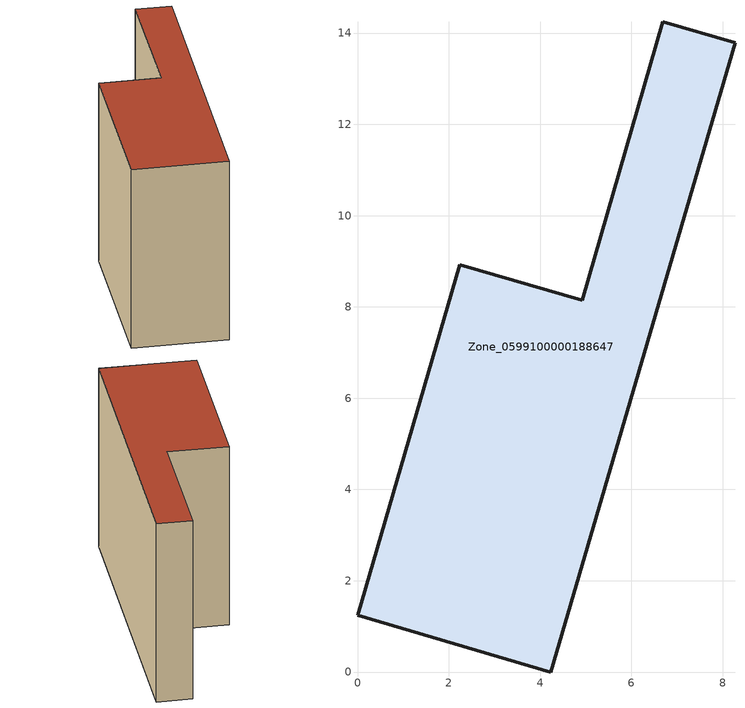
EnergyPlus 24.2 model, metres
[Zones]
Zone_0599100000188647
 floor ground (C_G): 0,1.24 2.24,8.93 4.92,8.14 6.69,14.24 8.27,13.78 4.23,0 z0
 wall outside (C_F): 2.24,8.93 0,1.24 4.23,0 8.27,13.78 6.69,14.24 4.92,8.14 2.24,8.93 z0:9.01
 roof outside (C_R): 8.27,13.78 6.69,14.24 4.92,8.14 2.24,8.93 0,1.24 4.23,0 z9.01
[BUILDING]
Pand.0599100000188647: North Axis=0; Terrain=City; Loads Convergence Tolerance Value=0.04; Temperature Convergence Tolerance Value=0.4; Solar Distribution=FullExterior; Maximum Number of Warmup Days=25; Minimum Number of Warmup Days=1
[Site:Location]
Rotterdam.The.Hague.AP_ZH_NLD Design_Conditions: Latitude=51.96; Longitude=4.45; Time Zone=1; Elevation=-4.5
[SITE:GROUNDTEMPERATURE:BUILDINGSURFACE]
18, 18, 18, 18, 18, 18, 18, 18, 18, 18, 18, 18
[MATERIAL] Thermal Absorptance=0.9; Solar Absorptance=0.7; Visible Absorptance=0.7
Name | Roughness | Thickness | Conductivity | Density | Specific Heat
G.TI.1946 | MediumSmooth | 0.15 | 1 | 540 | 1210
F.TI.1946 | Rough | 0.3 | 0.857143 | 1920 | 840
R.TI.1946 | MediumRough | 0.2 | 0.1 | 1500 | 1000
[CONSTRUCTION]
C_G: G.TI.1946
C_F: F.TI.1946
C_R: R.TI.1946
[ZONE]
Zone_0599100000188647: Type=1; Multiplier=1; Ceiling Height=Autocalculate; Volume=Autocalculate; Floor Area=autocalculate; Part of Total Floor Area=Yes
[ZONEINFILTRATION:DESIGNFLOWRATE]
Infil_Zone_0599100000188647: Zone or ZoneList or Space or SpaceList=Zone_0599100000188647; Schedule=AlwaysOn; Design Flow Rate Calculation Method=Flow/Area; Flow Rate per Floor Area=0.003; Constant Term Coefficient=1; Temperature Term Coefficient=0; Velocity Term Coefficient=0; Velocity Squared Term Coefficient=0
[HVACTEMPLATE:ZONE:IDEALLOADSAIRSYSTEM]
Zone_0599100000188647: Maximum Heating Supply Air Temperature=50; Minimum Cooling Supply Air Temperature=13; Maximum Heating Supply Air Humidity Ratio=0.0156; Minimum Cooling Supply Air Humidity Ratio=0.0077; Heating Limit=NoLimit; Cooling Limit=NoLimit; Dehumidification Control Type=ConstantSensibleHeatRatio; Cooling Sensible Heat Ratio=0.7; Dehumidification Setpoint=60; Humidification Control Type=None; Humidification Setpoint=30; Outdoor Air Method=None; Outdoor Air Flow Rate per Person=0.00944; Outdoor Air Flow Rate per Zone Floor Area=0; Outdoor Air Flow Rate per Zone=0; Demand Controlled Ventilation Type=None; Outdoor Air Economizer Type=NoEconomizer; Heat Recovery Type=None; Sensible Heat Recovery Effectiveness=0.7; Latent Heat Recovery Effectiveness=0.65
[ZONECONTROL:THERMOSTAT]
ThermostatControl_Zone_0599100000188647: Zone or ZoneList=Zone_0599100000188647; Control Type Schedule=DualSetpointControlType; Control 1=Thermostat_Zone_0599100000188647; Temperature Difference Between Cutout And Setpoint=0
[THERMOSTATSETPOINT:DUALSETPOINT]
Thermostat_Zone_0599100000188647: Heating Setpoint Temperature Schedule=HeatingSetpoint_Zone_0599100000188647; Cooling Setpoint Temperature Schedule=CoolingSetpoint_Zone_0599100000188647
[SCHEDULE:COMPACT]
HeatingSetpoint_Zone_0599100000188647: Through: 12/31, For: AllDays, Until: 24:00, 21
CoolingSetpoint_Zone_0599100000188647: Through: 12/31, For: AllDays, Until: 24:00, 24
DualSetpointControlType: Through: 12/31, For: AllDays, Until: 24:00, 4
AlwaysOn: Through: 12/31, For: AllDays, Until: 24:00, 1
